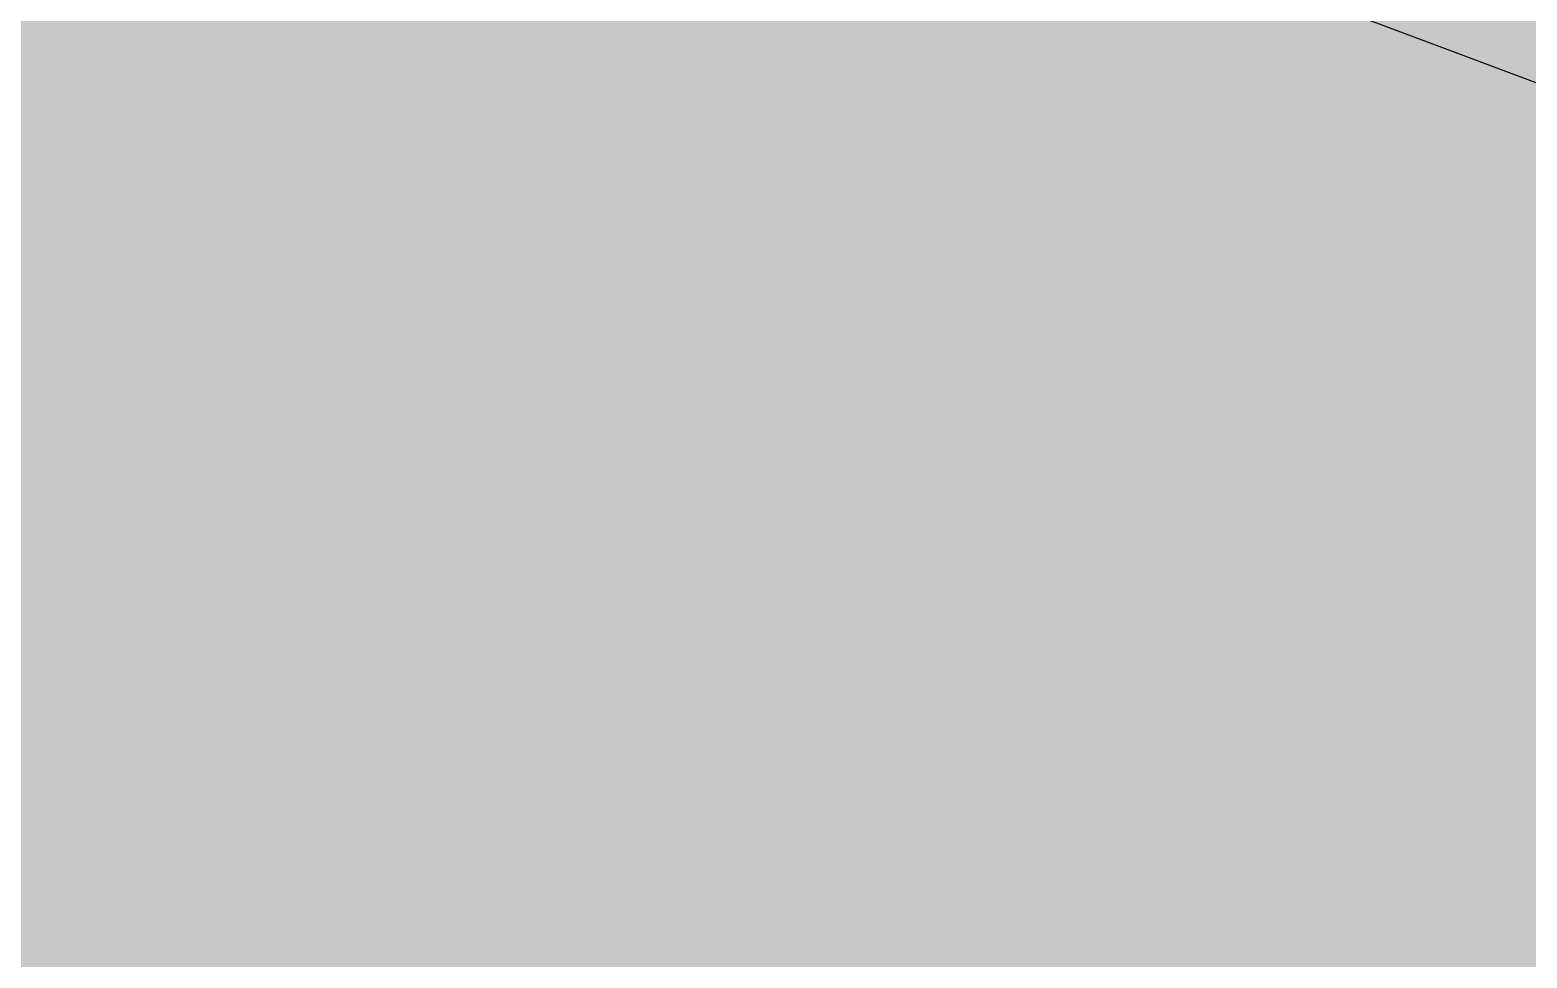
# Model space of a CAD drawing. Header units: millimetres. Extents: x 50 to 612415, y 2 to 4150.
# Drawn here: x 470666.4 to 470806.6, y 3377.1 to 3463.9 of the extents above; entities that cross this region are included whole.
import ezdxf

# ---------------------------------------------------------------- set-up
doc = ezdxf.new("R2010")
doc.units = ezdxf.units.MM
doc.layers.add('HATCH', color=8, linetype='Continuous', lineweight=9)
doc.layers.add('OUTLINE', color=7, linetype='Continuous', lineweight=25)

msp = doc.modelspace()

# ---------------------------------------------------------------- hatches: boundary and pattern name
at = {"layer": 'HATCH', "true_color": 0xccae87}
for points in [[(472128.427, 2985.502), (470482.144, 3593.193), (470537.738, 3424.127)], [(472128.427, 2981.931), (470482.144, 3589.622), (470537.738, 3420.556)], [(470537.738, 3420.556), (470482.144, 3589.622), (472128.427, 2981.931)], [(472128.427, 2977.467), (470482.144, 3585.158), (470537.738, 3416.092)], [(470537.738, 3416.092), (470482.144, 3585.158), (472128.427, 2977.467)], [(472127.19, 2974.857), (470485.568, 3583.723), (470483.793, 3582.754)], [(470483.793, 3582.754), (470485.568, 3583.723), (472127.19, 2974.857)], [(472127.19, 2974.857), (470483.793, 3582.754), (470537.738, 3414.307)], [(470537.738, 3414.307), (470483.793, 3582.754), (472127.19, 2974.857)], [(472126.88, 2974.204), (470485.912, 3583.085), (470484.206, 3582.153)], [(470484.206, 3582.153), (470485.912, 3583.085), (472126.88, 2974.204)], [(470537.738, 3413.86), (470484.206, 3582.153), (472126.88, 2974.204)], [(472126.88, 2974.204), (470484.206, 3582.153), (470537.738, 3413.86)], [(472125.334, 2970.941), (470491.094, 3580.918), (470489.262, 3580.491)], [(470489.262, 3580.491), (470491.094, 3580.918), (472125.334, 2970.941)], [(472125.334, 2970.941), (470493.057, 3581.158), (470491.094, 3580.918)], [(470491.094, 3580.918), (470493.057, 3581.158), (472125.334, 2970.941)], [(472125.334, 2970.941), (470487.633, 3579.893), (470486.268, 3579.148)], [(470486.268, 3579.148), (470487.633, 3579.893), (472125.334, 2970.941)], [(472125.334, 2970.941), (470489.262, 3580.491), (470487.633, 3579.893)], [(470487.633, 3579.893), (470489.262, 3580.491), (472125.334, 2970.941)], [(470537.738, 3411.629), (470486.268, 3579.148), (472125.334, 2970.941)], [(472125.334, 2970.941), (470486.268, 3579.148), (470537.738, 3411.629)], [(470490.385, 3574.787), (470491.363, 3575.146), (472122.86, 2965.721)], [(470491.363, 3575.146), (470492.462, 3575.402), (472122.86, 2965.721)], [(470492.462, 3575.402), (470493.64, 3575.546), (472122.86, 2965.721)], [(470493.64, 3575.546), (470494.851, 3575.573), (472122.86, 2965.721)], [(470494.851, 3575.573), (470496.049, 3575.481), (472122.86, 2965.721)], [(470496.049, 3575.481), (470497.189, 3575.273), (472122.86, 2965.721)], [(470497.189, 3575.273), (470498.226, 3574.959), (472122.86, 2965.721)], [(470489.566, 3574.34), (470490.385, 3574.787), (472122.86, 2965.721)], [(470537.738, 3408.058), (470489.566, 3574.34), (472122.86, 2965.721)], [(472128.427, 2985.502), (470537.738, 3424.127), (470537.759, 3423.185)], [(472128.427, 2985.502), (470537.759, 3423.185), (470537.291, 3422.273)], [(472128.427, 2985.502), (470537.291, 3422.273), (470675.121, 3373.929)], [(472128.427, 2981.931), (470537.759, 3419.614), (470537.291, 3418.702)], [(470537.291, 3418.702), (470537.759, 3419.614), (472128.427, 2981.931)], [(472128.427, 2981.931), (470537.738, 3420.556), (470537.759, 3419.614)], [(470537.759, 3419.614), (470537.738, 3420.556), (472128.427, 2981.931)], [(472128.427, 2981.931), (470537.291, 3418.702), (470675.121, 3370.358)], [(470675.121, 3370.358), (470537.291, 3418.702), (472128.427, 2981.931)], [(472128.427, 2977.467), (470537.738, 3416.092), (470537.759, 3415.15)], [(470537.759, 3415.15), (470537.738, 3416.092), (472128.427, 2977.467)], [(472128.427, 2977.467), (470537.759, 3415.15), (470537.291, 3414.238)], [(470537.291, 3414.238), (470537.759, 3415.15), (472128.427, 2977.467)], [(472128.427, 2977.467), (470537.291, 3414.238), (470675.121, 3365.895)], [(470675.121, 3365.895), (470537.291, 3414.238), (472128.427, 2977.467)], [(472127.19, 2974.857), (470537.738, 3414.307), (470537.759, 3413.365)], [(470537.759, 3413.365), (470537.738, 3414.307), (472127.19, 2974.857)], [(472126.88, 2974.204), (470537.738, 3413.86), (470537.759, 3412.919)], [(470537.759, 3412.919), (470537.738, 3413.86), (472126.88, 2974.204)], [(472127.19, 2974.857), (470537.759, 3413.365), (470537.291, 3412.453)], [(470537.291, 3412.453), (470537.759, 3413.365), (472127.19, 2974.857)], [(472126.88, 2974.204), (470537.759, 3412.919), (470537.291, 3412.006)], [(470537.291, 3412.006), (470537.759, 3412.919), (472126.88, 2974.204)]]:
    msp.add_hatch(color=43, dxfattribs=at).paths.add_polyline_path(points)
at = {"layer": 'HATCH', "true_color": 0xccaf87}
msp.add_hatch(color=43, dxfattribs=at).paths.add_polyline_path([(470498.226, 3574.959), (472122.86, 2965.721), (472125.334, 2970.941), (470500.7, 3580.179)])

# ---------------------------------------------------------------- linework, layer by layer
at = {"layer": 'OUTLINE', "color": 139, "true_color": 0x42544a}
msp.add_line((470498.226, 3574.959), (472122.86, 2965.721), dxfattribs=at)
msp.add_line((470498.226, 3574.959), (472122.86, 2965.721), dxfattribs=at)

doc.saveas('drawing.dxf')
